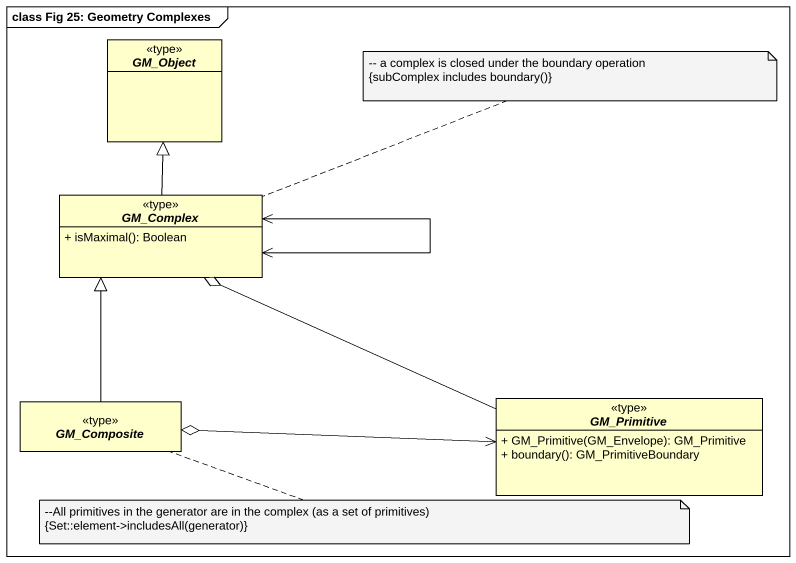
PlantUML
@startuml
mainframe class Fig 25: Geometry Complexes
hide circle
hide empty members
skinparam classAttributeIconSize 0
abstract class GM_Object <<type>>
abstract class GM_Complex <<type>> {
  + isMaximal(): Boolean
}
abstract class GM_Composite <<type>>
abstract class GM_Primitive <<type>> {
  + GM_Primitive(GM_Envelope): GM_Primitive
  + boundary(): GM_PrimitiveBoundary
}
GM_Complex -up-|> GM_Object
GM_Complex <--> GM_Complex
GM_Complex o-right- GM_Primitive
GM_Composite -up-|> GM_Complex
GM_Primitive <-left-o GM_Composite
note right of GM_Complex
  ~-- a complex is closed under the boundary operation
  {subComplex includes boundary()}
end note
note right of GM_Composite
  ~--All primitives in the generator are in the complex (as a set of primitives)
  {Set::element->includesAll(generator)}
end note
@enduml
